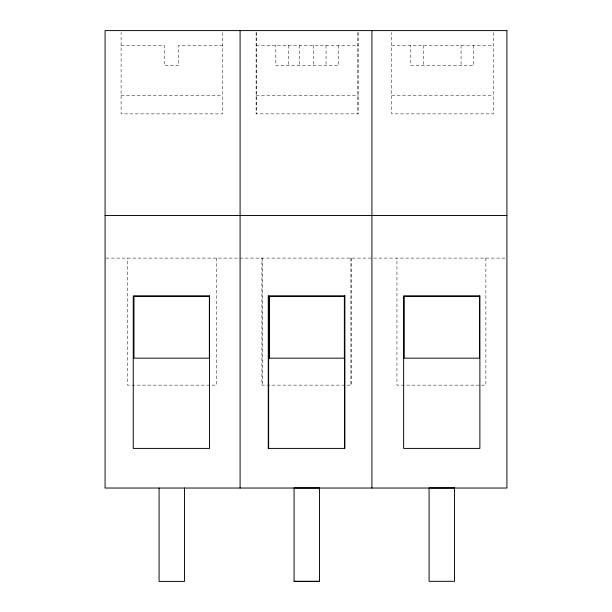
<?xml version="1.0" encoding="UTF-8"?>
<svg xmlns="http://www.w3.org/2000/svg" width="612" height="612" viewBox="0 0 612 612"><rect width="100%" height="100%" fill="white"/><g stroke="black" fill="none" stroke-linecap="round" stroke-linejoin="round"><path stroke-width="0.46" stroke-dasharray="3.06 2.29" d="M121.1 45.326L164.215 45.326L164.215 65.599L178.712 65.599L178.712 45.326L222.753 45.326M256.107 45.326L358.403 45.326M391.757 45.326L493.41 45.326M121.1 95.717L222.753 95.717M256.107 95.717L358.403 95.717M391.757 95.717L493.41 95.717M106.014 258.096L506.002 258.096M493.41 32.49L493.41 113.878L391.757 113.878L391.757 32.49M485.874 258.073L485.874 385.139L396.936 385.139L396.936 258.073M473.68 45.326L473.68 65.599L410.82 65.599L410.82 45.326M461.066 45.326L461.066 65.599M423.313 45.326L423.313 65.599M358.403 32.49L358.403 113.878L256.107 113.878L256.107 32.49M357.752 32.49L357.752 113.878M351.433 258.073L351.433 385.139L261.928 385.139L261.928 258.073M350.875 258.073L350.875 385.139M338.673 45.326L338.673 65.599L275.821 65.599L275.821 45.326M326.058 45.326L326.058 65.599M313.719 45.326L313.719 65.599M299.222 45.326L299.222 65.599M288.313 45.326L288.313 65.599M262.487 258.073L262.487 385.139M256.757 32.49L256.757 113.878M222.753 32.49L222.753 113.878L121.1 113.878L121.1 32.49M216.426 258.073L216.426 385.139L127.487 385.139L127.487 258.073"/><path stroke-width="0.92" d="M105.08 215.539L506.92 215.539M344.571 296.338L268.959 296.338L268.959 358.165L344.571 358.165M294.081 581.316L319.495 581.316M371.912 30.6L371.912 488.032M344.502 295.933L344.502 448.412M344.372 296.338L344.372 358.165M269.158 296.338L269.158 358.165M268.637 295.933L268.637 448.412M240.088 30.6L240.088 488.032M184.487 488.032L184.487 581.4L159.074 581.4L159.074 488.032M506.92 30.6L105.08 30.6L105.08 488.032L506.92 488.032L506.92 30.6M209.503 295.933L133.263 295.933L133.263 448.412L209.503 448.412L209.503 295.933M344.877 295.933L268.263 295.933L268.263 448.412L344.877 448.412L344.877 295.933M479.877 295.933L403.645 295.933L403.645 448.412L479.877 448.412L479.877 295.933M209.373 296.338L133.959 296.338L133.959 358.165L209.373 358.165L209.373 296.338M479.571 296.338L404.157 296.338L404.157 358.165L479.571 358.165L479.571 296.338M319.495 487.948L294.081 487.948L294.074 581.4L319.487 581.4L319.495 487.948M454.502 487.948L429.089 487.948L429.089 581.316L454.502 581.316L454.502 487.948"/></g></svg>
